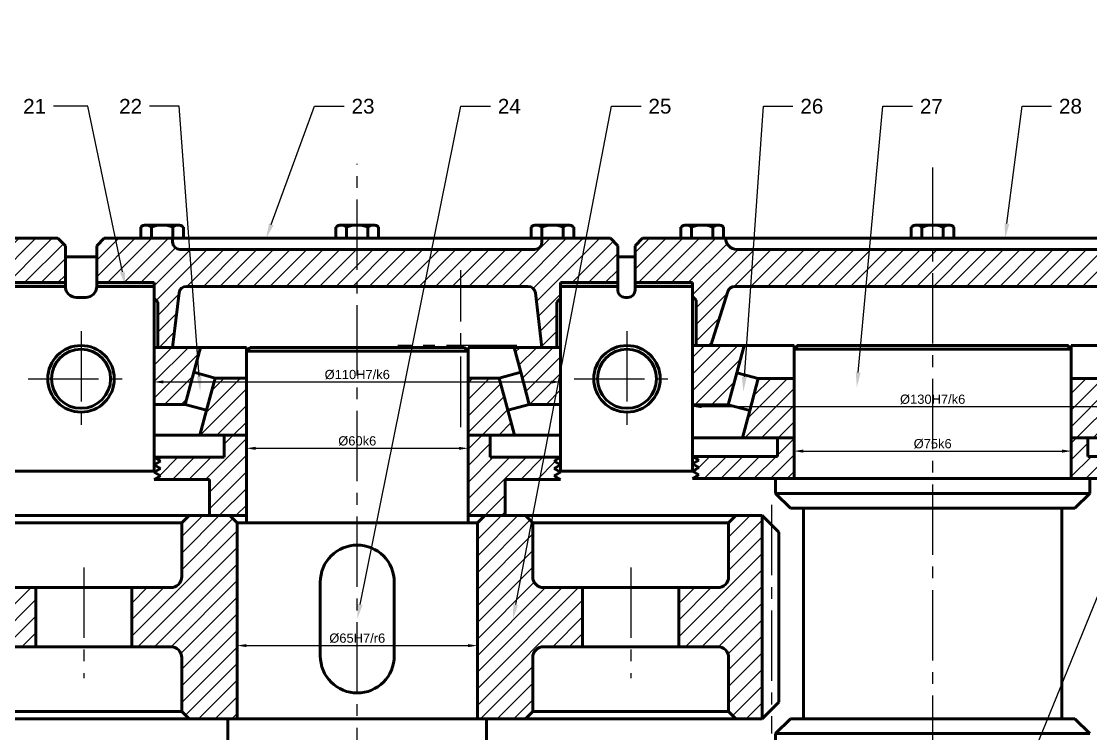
# Model space of a CAD drawing. Header units: millimetres. Extents: x 36 to 1225, y 31 to 872.
# Drawn here: x 285.7 to 575.1, y 295.6 to 488.3 of the extents above; entities that cross this region are included whole.
import ezdxf
from ezdxf import colors
from ezdxf.entities.mleader import LeaderData, LeaderLine
from ezdxf.math import Vec2, Vec3

# ---------------------------------------------------------------- set-up
doc = ezdxf.new("R2010")
doc.units = ezdxf.units.MM
doc.linetypes.add('CENTER2', pattern=[28.575, 19.05, -3.175, 3.175, -3.175])
doc.layers.get('0').update_dxf_attribs({"lineweight": 50})
doc.layers.add('中心线', color=1, linetype='CENTER2')
doc.layers.add('细实线', color=7, linetype='Continuous')
doc.layers.add('粗实线', color=7, linetype='Continuous', lineweight=50)
doc.styles.get("Standard").update_dxf_attribs({"font": 'arial.ttf'})
doc.dimstyles.new('ISO-25', dxfattribs={"dimtxt": 2.5, "dimasz": 2.5, "dimexe": 1.25, "dimexo": 0.625, "dimtad": 1, "dimtxsty": 'Standard', "dimcen": 2.5, "dimadec": 0, "dimazin": 0, "dimtfac": 1, "dimtmove": 0, "dimatfit": 3, "dimfxl": 1, "dimarcsym": 0})
pattern_1 = [(45, (-1008.6888, -2349.4286), (-2.245064, 2.245064), [])]

# ---------------------------------------------------------------- blocks, each defined once
blk = doc.blocks.new('*D38')
at = {"layer": 'Defpoints', "color": 0, "transparency": 16777216}
for p in [(321.65, 400.1), (431.65, 400.1), (431.65, 390.73)]:
    blk.add_point(p, dxfattribs=at)
at = {"layer": '细实线', "color": 0, "lineweight": -2, "transparency": 16777216}
for p, q in [((321.65, 399.47), (321.65, 389.48)), ((431.65, 399.47), (431.65, 389.48)), ((324.15, 390.73), (429.15, 390.73))]:
    blk.add_line(p, q, dxfattribs=at)
at = {"layer": '细实线', "color": 0, "transparency": 16777216}
for points in [[(324.15, 391.15), (324.15, 390.31), (321.65, 390.73)], [(429.15, 391.15), (429.15, 390.31), (431.65, 390.73)]]:
    blk.add_solid(points, dxfattribs=at)
at = {"layer": '细实线', "color": 0, "transparency": 16777216, "insert": (376.65, 392.7), "char_height": 2.5, "width": 12.708, "attachment_point": 5}
blk.add_mtext('%%C110H7/k6', dxfattribs=at)
blk = doc.blocks.new('*D39')
at = {"layer": 'Defpoints', "color": 0, "transparency": 16777216}
for p in [(346.65, 376.35), (406.65, 376.35), (406.65, 372.78)]:
    blk.add_point(p, dxfattribs=at)
at = {"layer": '细实线', "color": 0, "lineweight": -2, "transparency": 16777216}
for p, q in [((346.65, 375.72), (346.65, 371.53)), ((406.65, 375.72), (406.65, 371.53)), ((349.15, 372.78), (404.15, 372.78))]:
    blk.add_line(p, q, dxfattribs=at)
at = {"layer": '细实线', "color": 0, "transparency": 16777216}
for points in [[(349.15, 373.19), (349.15, 372.36), (346.65, 372.78)], [(404.15, 373.19), (404.15, 372.36), (406.65, 372.78)]]:
    blk.add_solid(points, dxfattribs=at)
at = {"layer": '细实线', "color": 0, "transparency": 16777216, "insert": (376.65, 374.75), "char_height": 2.5, "attachment_point": 5}
blk.add_mtext('%%C60k6', dxfattribs=at)
blk = doc.blocks.new('*D40')
at = {"layer": 'Defpoints', "color": 0, "transparency": 16777216}
for p in [(344.15, 326.1), (409.15, 326.1), (409.15, 319.41)]:
    blk.add_point(p, dxfattribs=at)
at = {"layer": '细实线', "color": 0, "lineweight": -2, "transparency": 16777216}
for p, q in [((344.15, 325.47), (344.15, 318.16)), ((409.15, 325.47), (409.15, 318.16)), ((346.65, 319.41), (406.65, 319.41))]:
    blk.add_line(p, q, dxfattribs=at)
at = {"layer": '细实线', "color": 0, "transparency": 16777216}
for points in [[(346.65, 319.82), (346.65, 318.99), (344.15, 319.41)], [(406.65, 319.82), (406.65, 318.99), (409.15, 319.41)]]:
    blk.add_solid(points, dxfattribs=at)
at = {"layer": '细实线', "color": 0, "transparency": 16777216, "insert": (376.65, 321.38), "char_height": 2.5, "attachment_point": 5}
blk.add_mtext('%%C65H7/r6', dxfattribs=at)
blk = doc.blocks.new('*D41')
at = {"layer": 'Defpoints', "color": 0, "transparency": 16777216}
for p in [(467.39, 400.6), (597.39, 400.6), (597.39, 384.05)]:
    blk.add_point(p, dxfattribs=at)
at = {"layer": '细实线', "color": 0, "lineweight": -2, "transparency": 16777216}
for p, q in [((467.39, 399.97), (467.39, 382.8)), ((597.39, 399.97), (597.39, 382.8)), ((469.89, 384.05), (594.89, 384.05))]:
    blk.add_line(p, q, dxfattribs=at)
at = {"layer": '细实线', "color": 0, "transparency": 16777216}
for points in [[(469.89, 384.47), (469.89, 383.63), (467.39, 384.05)], [(594.89, 384.47), (594.89, 383.63), (597.39, 384.05)]]:
    blk.add_solid(points, dxfattribs=at)
at = {"layer": '细实线', "color": 0, "transparency": 16777216, "insert": (532.39, 386.02), "char_height": 2.5, "attachment_point": 5}
blk.add_mtext('%%C130H7/k6', dxfattribs=at)
blk = doc.blocks.new('*D42')
at = {"layer": 'Defpoints', "color": 0, "transparency": 16777216}
for p in [(494.89, 375.6), (569.89, 375.6), (569.89, 372.02)]:
    blk.add_point(p, dxfattribs=at)
at = {"layer": '细实线', "color": 0, "lineweight": -2, "transparency": 16777216}
for p, q in [((494.89, 374.97), (494.89, 370.77)), ((569.89, 374.97), (569.89, 370.77)), ((497.39, 372.02), (567.39, 372.02))]:
    blk.add_line(p, q, dxfattribs=at)
at = {"layer": '细实线', "color": 0, "transparency": 16777216}
for points in [[(497.39, 372.44), (497.39, 371.6), (494.89, 372.02)], [(567.39, 372.44), (567.39, 371.6), (569.89, 372.02)]]:
    blk.add_solid(points, dxfattribs=at)
at = {"layer": '细实线', "color": 0, "transparency": 16777216, "insert": (532.39, 373.99), "char_height": 2.5, "attachment_point": 5}
blk.add_mtext('%%C75k6', dxfattribs=at)

msp = doc.modelspace()

# ---------------------------------------------------------------- hatches: boundary and pattern name
at = {"true_color": 0xffffff}
h = msp.add_hatch(color=7, dxfattribs=at)
h.dxf.hatch_style = 1
h.paths.add_polyline_path([(350.503, 825.773), (348.519, 825.519), (350.756, 823.789)])
h.paths.add_polyline_path([(406.05, 832.874), (404.067, 832.621), (404.32, 830.637)])
h.paths.add_polyline_path([(297.651, 416.596), (297.651, 417.596), (282.151, 417.596), (282.151, 416.596)])
h.paths.add_polyline_path([(321.651, 416.596), (321.651, 417.596), (306.151, 417.596), (306.151, 416.596)])
h.paths.add_polyline_path([(431.651, 417.596), (431.651, 416.596), (447.151, 416.596), (447.151, 417.596)])
h.paths.add_polyline_path([(467.386, 416.596), (467.386, 417.596), (451.886, 417.596), (451.886, 416.596)])
h.paths.add_polyline_path([(612.886, 416.596), (612.886, 417.596), (597.386, 417.596), (597.386, 416.596)])
h.paths.add_polyline_path([(181.651, 147.596), (181.651, 146.596), (197.151, 146.596), (197.151, 147.596)])
h.paths.add_polyline_path([(297.651, 146.596), (297.651, 147.596), (282.151, 147.596), (282.151, 146.596)])
h.paths.add_polyline_path([(321.651, 146.596), (321.651, 147.596), (306.151, 147.596), (306.151, 146.596)])
h.paths.add_polyline_path([(431.651, 147.596), (431.651, 146.596), (447.151, 146.596), (447.151, 147.596)])
h.paths.add_polyline_path([(467.386, 146.596), (467.386, 147.596), (451.886, 147.596), (451.886, 146.596)])
h.paths.add_polyline_path([(597.386, 147.596), (597.386, 146.596), (612.886, 146.596), (612.886, 147.596)])
at = {"layer": '中心线', "true_color": 0x000000}
h = msp.add_hatch(dxfattribs=at)
h.set_pattern_fill('ANSI31', color=18)
h.set_pattern_definition(pattern_1)
h.paths.add_polyline_path([(424.151, 338.096), (424.151, 352.596), (422.151, 354.596), (411.151, 354.596), (409.151, 352.596), (409.151, 299.596), (422.151, 299.596), (424.151, 301.596), (424.151, 316.096, -0.4142136), (427.151, 319.096), (437.651, 319.096), (437.651, 335.096), (427.151, 335.096, -0.4142136)])
h.paths.add_polyline_path([(486.241, 354.596), (479.151, 354.596), (477.151, 352.596), (477.151, 338.096, -0.4142136), (474.151, 335.096), (463.651, 335.096), (463.651, 319.096), (474.151, 319.096, -0.4142136), (477.151, 316.096), (477.151, 301.596), (479.151, 299.596), (486.241, 299.596)])
h.paths.add_polyline_path([(326.151, 335.096), (315.651, 335.096), (315.651, 319.096), (326.151, 319.096, -0.4142136), (329.151, 316.096), (329.151, 301.596), (331.151, 299.596), (344.151, 299.596), (344.151, 352.596), (342.151, 354.596), (331.151, 354.596), (329.151, 352.596), (329.151, 338.096, -0.4142136)])
h.paths.add_polyline_path([(276.151, 338.096), (276.151, 352.596), (274.151, 354.596), (267.061, 354.596), (267.061, 299.596), (274.151, 299.596), (276.151, 301.596), (276.151, 316.096, -0.4142136), (279.151, 319.096), (289.651, 319.096), (289.651, 335.096), (279.151, 335.096, -0.4142136)])
at = {"layer": '细实线', "true_color": 0x000000}
h = msp.add_hatch(dxfattribs=at)
h.set_pattern_fill('ANSI31', color=18)
h.set_pattern_definition([(45, (-1008.6888, -2503.1296), (-2.245064, 2.245064), [])])
h.paths.add_polyline_path([(213.651, 422.223), (218.651, 423.596), (218.651, 426.596), (204.151, 426.596, -0.4142136), (202.151, 428.596), (202.151, 429.596), (198.522, 429.596), (183.651, 429.596), (181.651, 427.596), (181.651, 417.596), (197.151, 417.596), (197.151, 416.596), (197.151, 410.596), (198.151, 409.596), (198.151, 397.346), (201.151, 397.346), (205.289, 415.051, -0.3484446), (207.237, 416.596), (218.651, 416.596), (218.651, 419.596), (213.651, 421.044)])
h.paths.add_polyline_path([(297.651, 427.596), (295.651, 429.596), (277.151, 429.596), (277.151, 428.596, -0.4142136), (275.151, 426.596), (260.651, 426.596), (260.651, 423.596), (265.651, 422.223), (265.651, 421.044), (260.651, 419.596), (260.651, 416.596), (272.064, 416.596, -0.3484446), (274.012, 415.051), (278.151, 397.346), (281.151, 397.346), (281.151, 409.596), (282.151, 410.596), (282.151, 416.596), (282.151, 417.596), (297.651, 417.596)])
h.paths.add_polyline_path([(376.651, 426.596), (328.651, 426.596, -0.4142136), (326.651, 428.596), (326.651, 429.596), (323.823, 429.596), (318.049, 429.596), (308.151, 429.596), (306.151, 427.596), (306.151, 417.596), (321.651, 417.596), (321.651, 416.596), (321.651, 413.346), (322.651, 412.346), (322.651, 400.096), (326.651, 400.096), (328.437, 414.837, -0.3793091), (330.423, 416.596), (376.651, 416.596)])
h.paths.add_polyline_path([(447.151, 427.596), (445.151, 429.596), (426.651, 429.596), (426.651, 428.596, -0.4142136), (424.651, 426.596), (376.651, 426.596), (376.651, 416.596), (422.878, 416.596, -0.3793091), (424.864, 414.837), (426.651, 400.096), (430.651, 400.096), (430.651, 412.346), (431.651, 413.346), (431.651, 416.596), (431.651, 417.596), (447.151, 417.596)])
h.paths.add_polyline_path([(532.386, 426.596), (479.386, 426.596, -0.4142136), (476.386, 429.596), (453.886, 429.596), (451.886, 427.596), (451.886, 417.596), (467.386, 417.596), (467.386, 416.596), (467.386, 413.846), (468.386, 412.846), (468.386, 400.596), (472.386, 400.596), (476.947, 415.192, -0.3280387), (478.856, 416.596), (532.386, 416.596)])
h.paths.add_polyline_path([(612.886, 427.596), (610.886, 429.596), (588.386, 429.596, -0.4142136), (585.386, 426.596), (532.386, 426.596), (532.386, 416.596), (585.915, 416.596, -0.3280387), (587.824, 415.192), (592.386, 400.596), (596.386, 400.596), (596.386, 412.846), (597.386, 413.846), (597.386, 416.596), (597.386, 417.596), (612.886, 417.596)])
h.paths.add_polyline_path([(239.651, 147.596), (207.237, 147.596, -0.3484446), (205.289, 149.141), (201.151, 166.846), (198.151, 166.846), (198.151, 154.596), (197.151, 153.596), (197.151, 147.596), (197.151, 146.596), (181.651, 146.596), (181.651, 136.596), (183.651, 134.596), (202.151, 134.596), (202.151, 135.596, -0.4142136), (204.151, 137.596), (239.651, 137.596)])
h.paths.add_polyline_path([(297.651, 146.596), (282.151, 146.596), (282.151, 147.596), (282.151, 153.596), (281.151, 154.596), (281.151, 166.846), (278.151, 166.846), (274.012, 149.141, -0.3484446), (272.064, 147.596), (239.651, 147.596), (239.651, 137.596), (275.151, 137.596, -0.4142136), (277.151, 135.596), (277.151, 134.596), (280.779, 134.596), (295.651, 134.596), (297.651, 136.596)])
h.paths.add_polyline_path([(376.651, 147.596), (330.423, 147.596, -0.3793091), (328.437, 149.355), (326.681, 163.846), (322.651, 163.846), (322.651, 151.596), (321.651, 150.596), (321.651, 147.596), (321.651, 146.596), (306.151, 146.596), (306.151, 136.596), (308.151, 134.596), (326.651, 134.596), (326.651, 135.596, -0.4142136), (328.651, 137.596), (376.651, 137.596)])
h.paths.add_polyline_path([(447.151, 146.596), (431.651, 146.596), (431.651, 147.596), (431.651, 150.596), (430.651, 151.596), (430.651, 163.846), (426.62, 163.846), (424.864, 149.355, -0.3793091), (422.878, 147.596), (376.651, 147.596), (376.651, 137.596), (424.651, 137.596, -0.4142136), (426.651, 135.596), (426.651, 134.596), (429.478, 134.596), (435.252, 134.596), (445.151, 134.596), (447.151, 136.596)])
h.paths.add_polyline_path([(496.386, 144.596), (496.386, 147.596), (478.856, 147.596, -0.3280387), (476.947, 148.999), (472.698, 162.596), (468.386, 162.596), (468.386, 150.346), (467.386, 149.346), (467.386, 147.596), (467.386, 146.596), (451.886, 146.596), (451.886, 136.596), (453.886, 134.596), (476.386, 134.596, -0.4142136), (479.386, 137.596), (496.386, 137.596), (496.386, 140.596), (491.386, 142.044), (491.386, 143.223)])
h.paths.add_polyline_path([(612.886, 146.596), (597.386, 146.596), (597.386, 147.596), (597.386, 149.346), (596.386, 150.346), (596.386, 162.596), (592.073, 162.596), (587.824, 148.999, -0.3280387), (585.915, 147.596), (568.386, 147.596), (568.386, 144.596), (573.386, 143.223), (573.386, 142.044), (568.386, 140.596), (568.386, 137.596), (585.386, 137.596, -0.4142136), (588.386, 134.596), (610.886, 134.596), (612.886, 136.596)])
h = msp.add_hatch(dxfattribs=at)
h.set_pattern_fill('ANSI31', color=18)
h.set_pattern_definition(pattern_1)
h.paths.add_polyline_path([(334.227, 400.096), (321.651, 400.096), (321.651, 384.651), (330.088, 384.651), (332.417, 393.344)])
h.paths.add_polyline_path([(346.651, 391.791), (338.213, 391.791), (335.884, 383.098), (334.074, 376.346), (346.651, 376.346)])
h = msp.add_hatch(dxfattribs=at)
h.set_pattern_fill('ANSI31', color=18)
h.set_pattern_definition(pattern_1)
h.paths.add_polyline_path([(419.074, 400.096), (431.651, 400.096), (431.651, 384.651), (423.213, 384.651), (420.884, 393.344)])
h.paths.add_polyline_path([(406.651, 391.791), (415.088, 391.791), (417.417, 383.098), (419.227, 376.346), (406.651, 376.346)])
h = msp.add_hatch(dxfattribs=at)
h.set_pattern_fill('ANSI31', color=18)
h.set_pattern_definition(pattern_1)
h.paths.add_polyline_path([(481.379, 400.596), (467.386, 400.596), (467.386, 384.526), (477.073, 384.526), (479.402, 393.219)])
h.paths.add_polyline_path([(485.198, 391.666), (482.869, 382.973), (480.892, 375.596), (494.886, 375.596), (494.886, 391.666)])
h = msp.add_hatch(dxfattribs=at)
h.set_pattern_fill('ANSI31', color=18)
h.set_pattern_definition(pattern_1)
h.paths.add_polyline_path([(583.392, 400.596), (597.386, 400.596), (597.386, 384.526), (587.698, 384.526), (585.369, 393.219)])
h.paths.add_polyline_path([(569.886, 391.666), (579.573, 391.666), (581.902, 382.973), (583.879, 375.596), (569.886, 375.596)])
h = msp.add_hatch(dxfattribs=at)
h.set_pattern_fill('ANSI31', color=18)
h.set_pattern_definition(pattern_1)
h.paths.add_polyline_path([(217.151, 364.596), (217.151, 366.596), (217.151, 376.596), (212.151, 376.596), (212.151, 370.596), (197.151, 370.596), (198.883, 369.596), (197.151, 368.596), (198.883, 367.596), (197.151, 366.596), (198.883, 365.596), (197.151, 364.596)])
h.paths.add_polyline_path([(262.151, 364.596), (265.651, 364.596), (282.151, 364.596), (280.418, 365.596), (282.151, 366.596), (280.418, 367.596), (282.151, 368.596), (280.418, 369.596), (282.151, 370.596), (267.151, 370.596), (267.151, 376.596), (262.151, 376.596), (262.151, 366.596)])
h.paths.add_polyline_path([(336.651, 354.596), (346.651, 354.596), (346.651, 376.346), (340.651, 376.346), (340.651, 370.346), (321.651, 370.346), (323.383, 369.346), (321.651, 368.346), (323.383, 367.346), (321.651, 366.346), (323.383, 365.346), (321.651, 364.346), (336.651, 364.346)])
h.paths.add_polyline_path([(406.651, 376.346), (406.651, 354.596), (416.651, 354.596), (416.651, 364.346), (431.651, 364.346), (429.918, 365.346), (431.651, 366.346), (429.918, 367.346), (431.651, 368.346), (429.918, 369.346), (431.651, 370.346), (412.651, 370.346), (412.651, 376.346)])
h.paths.add_polyline_path([(467.386, 364.596), (494.886, 364.596), (494.886, 375.596), (490.386, 375.596), (490.386, 370.596), (467.386, 370.596), (469.118, 369.596), (467.386, 368.596), (469.118, 367.596), (467.386, 366.596), (469.118, 365.596)])
h.paths.add_polyline_path([(569.886, 375.596), (569.886, 364.596), (597.386, 364.596), (595.653, 365.596), (597.386, 366.596), (595.653, 367.596), (597.386, 368.596), (595.653, 369.596), (597.386, 370.596), (574.386, 370.596), (574.386, 375.596)])
h.paths.add_polyline_path([(217.151, 199.596), (197.151, 199.596), (198.883, 198.596), (197.151, 197.596), (198.883, 196.596), (197.151, 195.596), (198.883, 194.596), (197.151, 193.596), (212.151, 193.596), (212.151, 187.596), (217.151, 187.596), (217.151, 197.596)])
h.paths.add_polyline_path([(262.151, 197.596), (262.151, 187.596), (267.151, 187.596), (267.151, 193.596), (282.151, 193.596), (280.418, 194.596), (282.151, 195.596), (280.418, 196.596), (282.151, 197.596), (280.418, 198.596), (282.151, 199.596), (262.151, 199.596)])
h.paths.add_polyline_path([(321.651, 195.596), (323.383, 194.596), (321.651, 193.596), (341.651, 193.596), (341.651, 187.596), (346.651, 187.596), (346.651, 199.596), (321.651, 199.596), (323.383, 198.596), (321.651, 197.596), (323.383, 196.596)])
h.paths.add_polyline_path([(406.651, 199.596), (406.651, 187.596), (411.651, 187.596), (411.651, 193.596), (431.651, 193.596), (429.918, 194.596), (431.651, 195.596), (429.918, 196.596), (431.651, 197.596), (429.918, 198.596), (431.651, 199.596)])
h.paths.add_polyline_path([(467.386, 195.596), (469.118, 194.596), (467.386, 193.596), (489.886, 193.596), (489.886, 187.596), (494.886, 187.596), (494.886, 209.596), (489.386, 209.596), (489.386, 199.596), (467.386, 199.596), (469.118, 198.596), (467.386, 197.596), (469.118, 196.596)])
h.paths.add_polyline_path([(569.886, 209.596), (569.886, 187.596), (574.886, 187.596), (574.886, 193.596), (597.386, 193.596), (595.653, 194.596), (597.386, 195.596), (595.653, 196.596), (597.386, 197.596), (595.653, 198.596), (597.386, 199.596), (575.386, 199.596), (575.386, 209.596), (574.382, 209.596)])

# ---------------------------------------------------------------- linework, layer by layer
for p, q in [((295.651, 429.596), (259.651, 429.596)), ((295.651, 429.596), (297.651, 427.596)), ((308.151, 429.596), (306.151, 427.596)), ((308.151, 429.596), (445.151, 429.596)), ((326.651, 428.596), (326.651, 429.596)), ((426.651, 428.596), (426.651, 429.596)), ((445.151, 429.596), (447.151, 427.596)), ((453.886, 429.596), (451.886, 427.596)), ((453.886, 429.596), (610.886, 429.596)), ((476.386, 429.596), (476.386, 429.596)), ((476.386, 429.596), (476.386, 429.596)), ((297.651, 417.596), (297.651, 427.596)), ((306.151, 417.596), (306.151, 427.596)), ((376.651, 426.596), (328.651, 426.596)), ((376.651, 426.596), (424.651, 426.596)), ((447.151, 427.596), (447.151, 416.596)), ((451.886, 417.596), (451.886, 427.596)), ((532.386, 426.596), (479.386, 426.596)), ((532.386, 426.596), (585.386, 426.596)), ((297.651, 424.596), (306.151, 424.596)), ((447.151, 424.596), (451.886, 424.596)), ((297.651, 416.596), (297.651, 421.596)), ((306.151, 416.596), (306.151, 421.596)), ((451.886, 416.596), (451.886, 421.596)), ((282.151, 417.596), (297.651, 417.596)), ((306.151, 417.596), (321.651, 417.596)), ((321.651, 416.596), (321.651, 417.596)), ((431.651, 416.596), (431.651, 417.596)), ((431.651, 417.596), (447.151, 417.596)), ((451.886, 417.596), (467.386, 417.596)), ((467.386, 416.596), (467.386, 417.596)), ((297.651, 416.596), (297.651, 416.596)), ((297.651, 416.596), (297.651, 416.596)), ((306.151, 416.596), (306.151, 416.596)), ((306.151, 416.596), (306.151, 416.596)), ((321.651, 400.096), (321.651, 416.596)), ((328.437, 414.837), (326.651, 400.096)), ((330.423, 416.596), (376.651, 416.596)), ((422.878, 416.596), (376.651, 416.596)), ((424.864, 414.837), (426.651, 400.096)), ((431.651, 400.096), (431.651, 416.596)), ((447.151, 416.596), (447.151, 416.596)), ((447.151, 416.596), (447.151, 415.596)), ((451.886, 416.596), (451.886, 416.596)), ((451.886, 416.596), (451.886, 415.596)), ((467.386, 416.596), (467.386, 366.596)), ((467.386, 413.846), (467.386, 413.846)), ((467.386, 413.846), (468.386, 412.846)), ((472.386, 400.596), (476.947, 415.192)), ((478.856, 416.596), (532.386, 416.596)), ((585.915, 416.596), (532.386, 416.596)), ((300.651, 413.596), (303.151, 413.596)), ((321.651, 413.346), (321.651, 413.346)), ((321.651, 413.346), (322.651, 412.346)), ((322.651, 412.346), (322.651, 400.096)), ((431.651, 413.346), (430.651, 412.346)), ((430.651, 412.346), (430.651, 400.096)), ((431.651, 413.346), (431.651, 413.346)), ((449.151, 413.596), (449.886, 413.596)), ((468.386, 412.846), (468.386, 400.596)), ((326.651, 400.096), (321.651, 400.096)), ((322.651, 400.096), (321.651, 400.096)), ((332.417, 393.344), (334.227, 400.096)), ((346.651, 352.596), (346.651, 400.096)), ((346.651, 399.096), (347.651, 400.096)), ((405.651, 400.096), (347.651, 400.096)), ((405.651, 400.096), (406.651, 399.096)), ((406.651, 352.596), (406.651, 400.096)), ((420.884, 393.344), (419.074, 400.096)), ((426.651, 400.096), (431.651, 400.096)), ((430.651, 400.096), (431.651, 400.096)), ((467.386, 400.596), (472.386, 400.596)), ((468.386, 400.596), (467.386, 400.596)), ((467.386, 400.596), (494.886, 400.596)), ((479.402, 393.219), (481.379, 400.596)), ((494.886, 366.596), (494.886, 400.596)), ((494.886, 399.596), (569.886, 399.596)), ((569.886, 375.596), (569.886, 400.596)), ((569.886, 400.596), (597.386, 400.596)), ((346.651, 399.096), (406.651, 399.096)), ((338.213, 391.791), (346.651, 391.791)), ((415.088, 391.791), (406.651, 391.791)), ((485.198, 391.666), (494.886, 391.666)), ((579.573, 391.666), (569.886, 391.666)), ((330.088, 384.651), (321.651, 384.651)), ((335.884, 383.098), (334.074, 376.346)), ((417.417, 383.098), (419.227, 376.346)), ((423.213, 384.651), (431.651, 384.651)), ((477.073, 384.526), (467.386, 384.526)), ((482.869, 382.973), (480.892, 375.596)), ((336.651, 376.346), (341.651, 376.346)), ((340.651, 370.346), (340.651, 376.346)), ((406.651, 376.346), (406.651, 354.596)), ((412.651, 370.346), (412.651, 376.346)), ((494.886, 375.596), (467.386, 375.596)), ((490.386, 370.596), (490.386, 375.596)), ((490.386, 375.596), (494.886, 375.596)), ((494.886, 375.596), (494.886, 364.596)), ((574.386, 375.596), (569.886, 375.596)), ((574.386, 375.596), (569.886, 375.596)), ((569.886, 375.596), (569.886, 364.596)), ((569.886, 375.596), (597.386, 375.596)), ((574.386, 370.596), (574.386, 375.596)), ((321.651, 366.596), (321.651, 372.596)), ((431.651, 366.596), (431.651, 372.596)), ((469.118, 369.596), (467.386, 370.596)), ((467.386, 370.596), (490.386, 370.596)), ((597.386, 370.596), (574.386, 370.596)), ((321.651, 370.346), (340.651, 370.346)), ((321.651, 370.346), (323.383, 369.346)), ((323.383, 369.346), (321.651, 368.346)), ((321.651, 368.346), (323.383, 367.346)), ((431.651, 370.346), (412.651, 370.346)), ((431.651, 370.346), (429.918, 369.346)), ((429.918, 369.346), (431.651, 368.346)), ((431.651, 368.346), (429.918, 367.346)), ((467.386, 368.596), (469.118, 369.596)), ((469.118, 367.596), (467.386, 368.596)), ((467.386, 366.596), (469.118, 367.596)), ((323.383, 367.346), (321.651, 366.346)), ((321.651, 366.346), (323.383, 365.346)), ((323.383, 365.346), (321.651, 364.346)), ((429.918, 367.346), (431.651, 366.346)), ((431.651, 366.346), (429.918, 365.346)), ((429.918, 365.346), (431.651, 364.346)), ((469.118, 365.596), (467.386, 366.596)), ((467.386, 364.596), (469.118, 365.596)), ((336.651, 364.346), (321.651, 364.346)), ((336.651, 364.346), (336.651, 354.596)), ((416.651, 364.346), (431.651, 364.346)), ((416.651, 364.346), (416.651, 354.596)), ((494.886, 364.596), (467.386, 364.596)), ((489.886, 360.596), (489.886, 364.596)), ((489.886, 364.596), (574.886, 364.596)), ((569.886, 364.596), (597.386, 364.596)), ((574.886, 360.596), (574.886, 364.596)), ((489.886, 360.596), (493.886, 356.596)), ((489.886, 360.596), (574.886, 360.596)), ((574.886, 360.596), (570.886, 356.596)), ((494.886, 356.596), (493.886, 356.596)), ((494.886, 356.596), (569.886, 356.596)), ((497.386, 299.596), (497.386, 356.596)), ((567.386, 299.596), (567.386, 356.596)), ((569.886, 356.596), (570.886, 356.596)), ((346.651, 354.596), (266.561, 354.596)), ((329.151, 352.596), (331.151, 354.596)), ((331.151, 354.596), (331.151, 354.596)), ((344.151, 352.596), (342.151, 354.596)), ((406.651, 354.596), (486.241, 354.596)), ((409.151, 352.596), (411.151, 354.596)), ((422.151, 354.596), (422.151, 354.596)), ((424.151, 352.596), (422.151, 354.596)), ((477.151, 352.596), (479.151, 354.596)), ((479.151, 354.596), (479.151, 354.596)), ((486.241, 354.596), (486.241, 299.596)), ((486.241, 354.596), (490.741, 350.096)), ((329.151, 352.596), (276.151, 352.596)), ((329.151, 338.096), (329.151, 352.596)), ((344.151, 299.596), (344.151, 352.596)), ((344.151, 352.596), (346.651, 352.596)), ((344.151, 352.596), (344.151, 352.596)), ((346.651, 352.596), (406.651, 352.596)), ((409.151, 352.596), (406.651, 352.596)), ((409.151, 299.596), (409.151, 352.596)), ((409.151, 352.596), (409.151, 352.596)), ((424.151, 338.096), (424.151, 352.596)), ((424.151, 352.596), (477.151, 352.596)), ((477.151, 338.096), (477.151, 352.596)), ((490.741, 350.096), (490.741, 304.096)), ((326.151, 335.096), (279.151, 335.096)), ((289.651, 335.096), (289.651, 319.096)), ((315.651, 335.096), (315.651, 319.096)), ((427.151, 335.096), (474.151, 335.096)), ((437.651, 335.096), (437.651, 319.096)), ((463.651, 335.096), (463.651, 319.096)), ((326.151, 319.096), (279.151, 319.096)), ((427.151, 319.096), (474.151, 319.096)), ((329.151, 301.596), (329.151, 316.096)), ((424.151, 301.596), (424.151, 316.096)), ((477.151, 301.596), (477.151, 316.096)), ((486.241, 299.596), (490.741, 304.096)), ((329.151, 301.596), (276.151, 301.596)), ((329.151, 301.596), (331.151, 299.596)), ((424.151, 301.596), (422.151, 299.596)), ((424.151, 301.596), (477.151, 301.596)), ((477.151, 301.596), (479.151, 299.596)), ((266.561, 299.596), (486.241, 299.596)), ((331.151, 299.596), (331.151, 299.596)), ((341.651, 291.596), (341.651, 299.596)), ((341.651, 299.596), (344.151, 299.596)), ((344.151, 299.596), (409.151, 299.596)), ((411.651, 299.596), (409.151, 299.596)), ((411.651, 291.596), (411.651, 299.596)), ((422.151, 299.596), (422.151, 299.596)), ((479.151, 299.596), (479.151, 299.596)), ((493.886, 299.596), (489.886, 295.596)), ((493.886, 299.596), (494.886, 299.596)), ((494.886, 299.596), (570.886, 299.596)), ((570.886, 299.596), (574.886, 295.596)), ((489.886, 289.596), (489.886, 295.596)), ((489.886, 295.596), (574.886, 295.596))]:
    msp.add_line(p, q)
for points in [[(297.651, 416.596), (282.151, 416.596), (282.151, 366.596), (321.651, 366.596), (321.651, 416.596), (306.151, 416.596)], [(447.151, 416.596), (431.651, 416.596), (431.651, 366.596), (467.386, 366.596)], [(467.386, 416.596), (451.886, 416.596)], [(346.651, 400.096), (321.651, 400.096), (321.651, 376.346), (346.651, 376.346)], [(406.651, 400.096), (431.651, 400.096), (431.651, 376.346), (406.651, 376.346)], [(532.386, 400.596), (495.886, 400.596), (494.886, 399.596), (494.886, 375.596)], [(532.386, 400.596), (568.886, 400.596), (569.886, 399.596), (569.886, 375.596)], [(282.151, 366.596), (321.651, 366.596)]]:
    msp.add_lwpolyline(points)
for points in [[(332.417, 393.344), (338.213, 391.791), (335.884, 383.098), (330.088, 384.651)], [(420.884, 393.344), (415.088, 391.791), (417.417, 383.098), (423.213, 384.651)], [(479.402, 393.219), (485.198, 391.666), (482.869, 382.973), (477.073, 384.526)]]:
    msp.add_lwpolyline(points, close=True)
msp.add_lwpolyline([(376.651, 346.596), (376.651, 346.596, -0.4142136), (386.651, 336.596), (386.651, 316.596, -0.4142136), (376.651, 306.596), (376.651, 306.596, -0.4142136), (366.651, 316.596), (366.651, 336.596, -0.4142136)], format="xyb", close=True)
for centre, radius in [((301.901, 391.596), 9), ((301.901, 391.596), 8), ((449.651, 391.596), 9), ((449.651, 391.596), 8)]:
    msp.add_circle(centre, radius)
for centre, radius, start, end in [((328.651, 428.596), 2, 180, 270), ((424.651, 428.596), 2, 270, 0), ((479.386, 429.596), 3, 180, 270), ((300.651, 416.596), 3, 180, 270), ((303.151, 416.596), 3, 270, 0), ((330.423, 414.596), 2, 90, 173.08877), ((422.878, 414.596), 2, 6.91123, 90), ((449.151, 415.596), 2, 180, 270), ((449.886, 415.596), 2, 270, 0), ((478.856, 414.596), 2, 90, 162.64598), ((326.151, 338.096), 3, 270, 0), ((427.151, 338.096), 3, 180, 270), ((474.151, 338.096), 3, 270, 0), ((326.151, 316.096), 3, 0, 90), ((427.151, 316.096), 3, 90, 180), ((474.151, 316.096), 3, 0, 90)]:
    msp.add_arc(centre, radius, start, end)
at = {"layer": '中心线'}
for p, q in [((376.651, 163.846), (376.651, 449.731)), ((532.386, 448.747), (532.386, 45.208)), ((404.647, 378.541), (404.647, 420.966)), ((301.901, 404.51), (301.901, 379.118)), ((449.651, 404.51), (449.651, 379.118)), ((419.866, 400.596), (387.642, 400.596)), ((287.597, 391.596), (315.163, 391.596)), ((435.347, 391.596), (462.913, 391.596)), ((488.741, 357.473), (488.741, 295.596)), ((302.651, 340.56), (302.651, 310.551)), ((450.651, 340.56), (450.651, 310.551))]:
    msp.add_line(p, q, dxfattribs=at)
at = {"layer": '粗实线'}
for p, q in [((318.049, 429.596), (318.049, 432.641)), ((328.153, 433.195), (319.493, 433.195)), ((320.936, 429.596), (320.936, 432.641)), ((326.71, 429.596), (326.71, 432.641)), ((329.596, 429.596), (329.596, 432.641)), ((370.877, 429.596), (370.877, 432.641)), ((372.32, 433.195), (380.981, 433.195)), ((373.764, 429.596), (373.764, 432.641)), ((379.537, 429.596), (379.537, 432.641)), ((382.424, 429.596), (382.424, 432.641)), ((423.705, 429.596), (423.705, 432.641)), ((425.148, 433.195), (433.808, 433.195)), ((426.591, 429.596), (426.591, 432.641)), ((432.365, 429.596), (432.365, 432.641)), ((435.252, 429.596), (435.252, 432.641)), ((464.258, 429.596), (464.258, 432.641)), ((474.362, 433.195), (465.702, 433.195)), ((467.145, 429.596), (467.145, 432.641)), ((472.918, 429.596), (472.918, 432.641)), ((475.805, 429.596), (475.805, 432.641)), ((526.612, 429.596), (526.612, 432.641)), ((528.055, 433.195), (536.716, 433.195)), ((529.499, 429.596), (529.499, 432.641)), ((535.272, 429.596), (535.272, 432.641)), ((538.159, 429.596), (538.159, 432.641)), ((323.823, 429.596), (318.049, 429.596)), ((323.823, 429.596), (329.596, 429.596)), ((376.651, 429.596), (370.877, 429.596)), ((376.651, 429.596), (382.424, 429.596)), ((429.478, 429.596), (423.705, 429.596)), ((429.478, 429.596), (435.252, 429.596)), ((470.032, 429.596), (464.258, 429.596)), ((470.032, 429.596), (475.805, 429.596)), ((532.386, 429.596), (526.612, 429.596)), ((532.386, 429.596), (538.159, 429.596))]:
    msp.add_line(p, q, dxfattribs=at)
for centre, radius, start, end in [((319.493, 431.038), 2.157, 47.99956, 132.00044), ((323.823, 425.398), 7.797, 68.27022, 111.72978), ((328.153, 431.038), 2.157, 47.99956, 132.00044), ((372.32, 431.038), 2.157, 47.99956, 132.00044), ((376.651, 425.398), 7.797, 68.27022, 111.72978), ((380.981, 431.038), 2.157, 47.99956, 132.00044), ((425.148, 431.038), 2.157, 47.99956, 132.00044), ((429.478, 425.398), 7.797, 68.27022, 111.72978), ((433.808, 431.038), 2.157, 47.99956, 132.00044), ((465.702, 431.038), 2.157, 47.99956, 132.00044), ((470.032, 425.398), 7.797, 68.27022, 111.72978), ((474.362, 431.038), 2.157, 47.99956, 132.00044), ((528.055, 431.038), 2.157, 47.99956, 132.00044), ((532.386, 425.398), 7.797, 68.27022, 111.72978), ((536.716, 431.038), 2.157, 47.99956, 132.00044)]:
    msp.add_arc(centre, radius, start, end, dxfattribs=at)

# ---------------------------------------------------------------- dimensions: what is measured, and where the dimension line sits
at = {"layer": '细实线'}
for base, p1, p2, text, picture, middle in [((431.651, 390.729), (321.651, 400.096), (431.651, 400.096), '%%C<>H7/k6', '*D38', (376.651, 392.701)), ((597.386, 384.049), (467.386, 400.596), (597.386, 400.596), '%%C<>H7/k6', '*D41', (532.386, 386.02)), ((406.651, 372.776), (346.651, 376.346), (406.651, 376.346), '%%C<>k6', '*D39', (376.651, 374.748)), ((569.886, 372.022), (494.886, 375.596), (569.886, 375.596), '%%C<>k6', '*D42', (532.386, 373.993)), ((409.151, 319.405), (344.151, 326.096), (409.151, 326.096), '%%C<>H7/r6', '*D40', (376.651, 321.376))]:
    dim = msp.add_linear_dim(base=base, p1=p1, p2=p2, text=text, dimstyle='ISO-25', dxfattribs=at)
    dim.commit()
    dim.dimension.update_dxf_attribs({"geometry": picture, "text_midpoint": middle})

# ---------------------------------------------------------------- leaders
ml = msp.add_multileader_mtext('Standard', dxfattribs=at)
ml.set_content('21', color=256)
ml.set_leader_properties()
ml.build(insert=Vec2(0, 0))
ctx = ml.context
ctx.base_point, ctx.plane_origin = Vec3(285.404, 465.304), Vec3(313.901, 416.596)
ctx.text_align_type = 2
notes = []
notes.append((ctx, [(0, (1, 1, 0), (303.718, 465.304), (-1, 0), 9.288, [(0, [(313.901, 416.596)], 0, [])])]))
ctx.mtext.insert, ctx.mtext.alignment, ctx.mtext.flow_direction = Vec3(292.43, 467.304), 3, 5
ml = msp.add_multileader_mtext('Standard', dxfattribs=at)
ml.set_content('22', color=256)
ml.set_leader_properties()
ml.build(insert=Vec2(0, 0))
ctx = ml.context
ctx.base_point, ctx.plane_origin = Vec3(310.655, 465.304), Vec3(334.151, 388.221)
ctx.text_align_type = 2
notes.append((ctx, [(0, (1, 1, 0), (328.412, 465.304), (-1, 0), 8, [(0, [(334.151, 388.221)], 0, [])])]))
ctx.mtext.insert, ctx.mtext.alignment, ctx.mtext.flow_direction = Vec3(318.412, 467.304), 3, 5
ml = msp.add_multileader_mtext('Standard', dxfattribs=at)
ml.set_content('23', color=256)
ml.set_leader_properties()
ml.build(insert=Vec2(0, 0))
ctx = ml.context
ctx.base_point, ctx.plane_origin = Vec3(373.108, 465.304), Vec3(351.996, 429.596)
notes.append((ctx, [(0, (1, 1, 0), (365.108, 465.304), (1, 0), 8, [(0, [(351.996, 429.596)], 0, [])])]))
ctx.mtext.insert, ctx.mtext.flow_direction = Vec3(375.108, 467.339), 5
ml = msp.add_multileader_mtext('Standard', dxfattribs=at)
ml.set_content('24', color=256)
ml.set_leader_properties()
ml.build(insert=Vec2(0, 0))
ctx = ml.context
ctx.base_point, ctx.plane_origin = Vec3(412.698, 465.304), Vec3(376.651, 326.596)
notes.append((ctx, [(0, (1, 1, 0), (404.698, 465.304), (1, 0), 8, [(0, [(376.651, 326.596)], 0, [])])]))
ctx.mtext.insert, ctx.mtext.flow_direction = Vec3(414.698, 467.304), 5
ml = msp.add_multileader_mtext('Standard', dxfattribs=at)
ml.set_content('25', color=256)
ml.set_leader_properties()
ml.build(insert=Vec2(0, 0))
ctx = ml.context
ctx.base_point, ctx.plane_origin = Vec3(453.464, 465.304), Vec3(418.771, 326.599)
notes.append((ctx, [(0, (1, 1, 0), (445.464, 465.304), (1, 0), 8, [(0, [(418.771, 326.599)], 0, [])])]))
ctx.mtext.insert, ctx.mtext.flow_direction = Vec3(455.464, 467.338), 5
ml = msp.add_multileader_mtext('Standard', dxfattribs=at)
ml.set_content('26', color=256)
ml.set_leader_properties()
ml.build(insert=Vec2(0, 0))
ctx = ml.context
ctx.base_point, ctx.plane_origin = Vec3(494.58, 465.304), Vec3(481.136, 388.096)
notes.append((ctx, [(0, (1, 1, 0), (486.58, 465.304), (1, 0), 8, [(0, [(481.136, 388.096)], 0, [])])]))
ctx.mtext.insert, ctx.mtext.flow_direction = Vec3(496.58, 467.338), 5
ml = msp.add_multileader_mtext('Standard', dxfattribs=at)
ml.set_content('27', color=256)
ml.set_leader_properties()
ml.build(insert=Vec2(0, 0))
ctx = ml.context
ctx.base_point, ctx.plane_origin = Vec3(526.93, 465.304), Vec3(511.858, 389.291)
notes.append((ctx, [(0, (1, 1, 0), (518.93, 465.304), (1, 0), 8, [(0, [(511.858, 389.291)], 0, [])])]))
ctx.mtext.insert, ctx.mtext.flow_direction = Vec3(528.93, 467.304), 5
ml = msp.add_multileader_mtext('Standard', dxfattribs=at)
ml.set_content('30', color=256)
ml.set_leader_properties()
ml.build(insert=Vec2(0, 0))
ctx = ml.context
ctx.base_point, ctx.plane_origin = Vec3(639.079, 465.304), Vec3(543.886, 251.596)
notes.append((ctx, [(0, (1, 1, 0), (631.079, 465.304), (1, 0), 8, [(0, [(543.886, 251.596)], 0, [])])]))
ctx.mtext.insert, ctx.mtext.flow_direction = Vec3(641.079, 467.339), 5
ml = msp.add_multileader_mtext('Standard', dxfattribs=at)
ml.set_content('28', color=256)
ml.set_leader_properties()
ml.build(insert=Vec2(0, 0))
ctx = ml.context
ctx.base_point, ctx.plane_origin = Vec3(564.571, 465.304), Vec3(551.988, 429.596)
notes.append((ctx, [(0, (1, 1, 0), (556.571, 465.304), (1, 0), 8, [(0, [(551.988, 429.596)], 0, [])])]))
ctx.mtext.insert, ctx.mtext.flow_direction = Vec3(566.571, 467.338), 5
for ctx, leaders in notes:
    for number, flags, end, landing, length, lines in leaders:
        leader = LeaderData()
        leader.index, (leader.has_last_leader_line, leader.has_dogleg_vector, leader.attachment_direction) = number, flags
        leader.last_leader_point, leader.dogleg_vector, leader.dogleg_length = Vec3(end), Vec3(landing), length
        for number, points, colour, breaks in lines:
            line = LeaderLine()
            line.index, line.vertices, line.color, line.breaks = number, Vec3.list(points), colors.encode_raw_color(colour), breaks
            leader.lines.append(line)
        ctx.leaders.append(leader)

doc.saveas('drawing.dxf')
